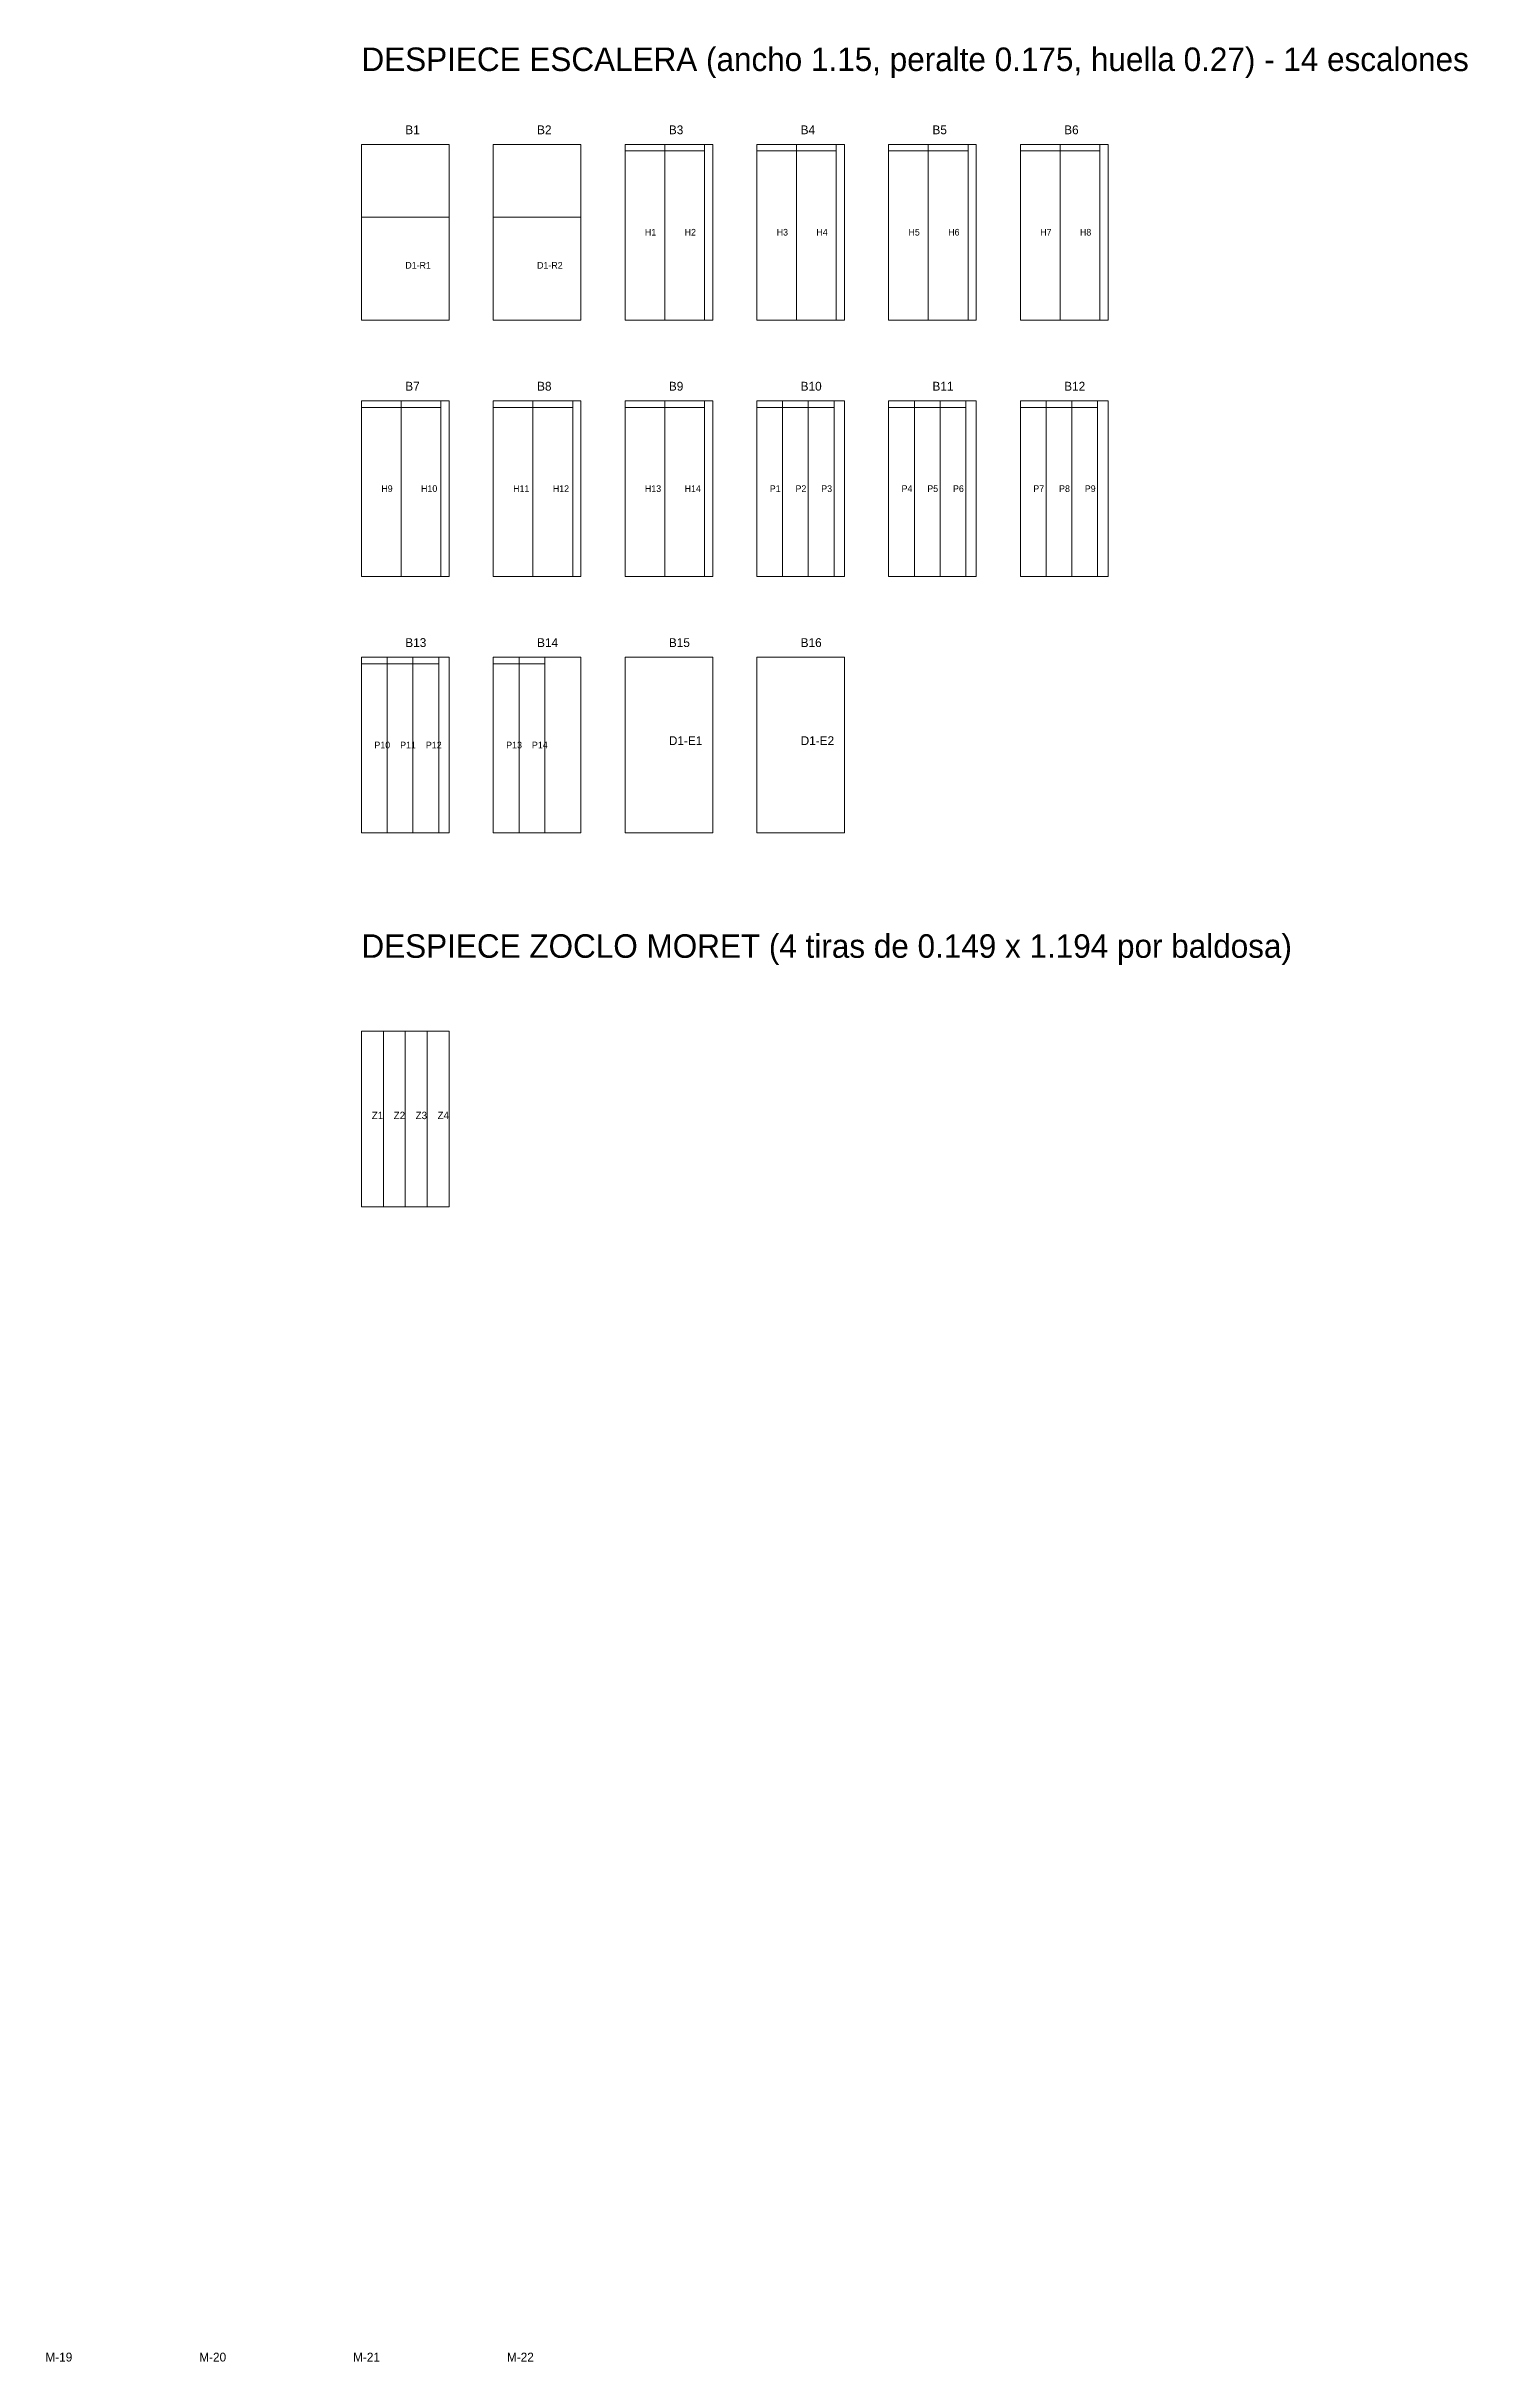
# Model space of a CAD drawing. Header units: metres. Extents: x 489.5 to 518.3, y -112.5 to -80.1.
# Drawn here: x 508.67 to 518.33, y -95.89 to -80.14 of the extents above; entities that cross this region are included whole.
import ezdxf

# ---------------------------------------------------------------- set-up
doc = ezdxf.new("R2010")
doc.units = ezdxf.units.M
for name, color, linetype, lineweight, plot in [('CORTE-RECORTE', 3, 'Continuous', 0, False), ('CORTE-SOBRANTE', 2, 'Continuous', 0, False), ('CORTE-TEXTO', 5, 'Continuous', 0, False), ('CORTE-TILE', 7, 'Continuous', 0, False)]:
    doc.layers.add(name, color=color, linetype=linetype, lineweight=lineweight, plot=plot)

msp = doc.modelspace()

# ---------------------------------------------------------------- linework, layer by layer
at = {"layer": 'CORTE-RECORTE'}
for points in [[(512.606, -82.004), (512.876, -82.004), (512.876, -80.854), (512.606, -80.854)], [(512.876, -82.004), (513.146, -82.004), (513.146, -80.854), (512.876, -80.854)], [(513.502, -82.004), (513.772, -82.004), (513.772, -80.854), (513.502, -80.854)], [(513.772, -82.004), (514.042, -82.004), (514.042, -80.854), (513.772, -80.854)], [(514.398, -82.004), (514.668, -82.004), (514.668, -80.854), (514.398, -80.854)], [(514.668, -82.004), (514.938, -82.004), (514.938, -80.854), (514.668, -80.854)], [(515.294, -82.004), (515.564, -82.004), (515.564, -80.854), (515.294, -80.854)], [(515.564, -82.004), (515.834, -82.004), (515.834, -80.854), (515.564, -80.854)], [(510.814, -82.004), (511.41, -82.004), (511.41, -81.304), (510.814, -81.304)], [(511.71, -82.004), (512.306, -82.004), (512.306, -81.304), (511.71, -81.304)], [(510.814, -83.748), (511.084, -83.748), (511.084, -82.598), (510.814, -82.598)], [(511.084, -83.748), (511.354, -83.748), (511.354, -82.598), (511.084, -82.598)], [(511.71, -83.748), (511.98, -83.748), (511.98, -82.598), (511.71, -82.598)], [(511.98, -83.748), (512.25, -83.748), (512.25, -82.598), (511.98, -82.598)], [(512.606, -83.748), (512.876, -83.748), (512.876, -82.598), (512.606, -82.598)], [(512.876, -83.748), (513.146, -83.748), (513.146, -82.598), (512.876, -82.598)], [(513.502, -83.748), (513.677, -83.748), (513.677, -82.598), (513.502, -82.598)], [(513.677, -83.748), (513.852, -83.748), (513.852, -82.598), (513.677, -82.598)], [(513.852, -83.748), (514.027, -83.748), (514.027, -82.598), (513.852, -82.598)], [(514.398, -83.748), (514.573, -83.748), (514.573, -82.598), (514.398, -82.598)], [(514.573, -83.748), (514.748, -83.748), (514.748, -82.598), (514.573, -82.598)], [(514.748, -83.748), (514.923, -83.748), (514.923, -82.598), (514.748, -82.598)], [(515.294, -83.748), (515.469, -83.748), (515.469, -82.598), (515.294, -82.598)], [(515.469, -83.748), (515.644, -83.748), (515.644, -82.598), (515.469, -82.598)], [(515.644, -83.748), (515.819, -83.748), (515.819, -82.598), (515.644, -82.598)], [(510.814, -85.492), (510.989, -85.492), (510.989, -84.342), (510.814, -84.342)], [(510.989, -85.492), (511.164, -85.492), (511.164, -84.342), (510.989, -84.342)], [(511.164, -85.492), (511.339, -85.492), (511.339, -84.342), (511.164, -84.342)], [(511.71, -85.492), (511.885, -85.492), (511.885, -84.342), (511.71, -84.342)], [(511.885, -85.492), (512.06, -85.492), (512.06, -84.342), (511.885, -84.342)], [(510.814, -88.036), (510.963, -88.036), (510.963, -86.842), (510.814, -86.842)], [(510.963, -88.036), (511.112, -88.036), (511.112, -86.842), (510.963, -86.842)], [(511.112, -88.036), (511.261, -88.036), (511.261, -86.842), (511.112, -86.842)], [(511.261, -88.036), (511.41, -88.036), (511.41, -86.842), (511.261, -86.842)]]:
    msp.add_lwpolyline(points, close=True, dxfattribs=at)
at = {"layer": 'CORTE-SOBRANTE'}
for points in [[(510.814, -81.304), (511.41, -81.304), (511.41, -80.81), (510.814, -80.81)], [(511.71, -81.304), (512.306, -81.304), (512.306, -80.81), (511.71, -80.81)], [(512.606, -80.854), (512.876, -80.854), (512.876, -80.81), (512.606, -80.81)], [(512.876, -80.854), (513.146, -80.854), (513.146, -80.81), (512.876, -80.81)], [(513.146, -82.004), (513.202, -82.004), (513.202, -80.81), (513.146, -80.81)], [(513.502, -80.854), (513.772, -80.854), (513.772, -80.81), (513.502, -80.81)], [(513.772, -80.854), (514.042, -80.854), (514.042, -80.81), (513.772, -80.81)], [(514.042, -82.004), (514.098, -82.004), (514.098, -80.81), (514.042, -80.81)], [(514.398, -80.854), (514.668, -80.854), (514.668, -80.81), (514.398, -80.81)], [(514.668, -80.854), (514.938, -80.854), (514.938, -80.81), (514.668, -80.81)], [(514.938, -82.004), (514.994, -82.004), (514.994, -80.81), (514.938, -80.81)], [(515.294, -80.854), (515.564, -80.854), (515.564, -80.81), (515.294, -80.81)], [(515.564, -80.854), (515.834, -80.854), (515.834, -80.81), (515.564, -80.81)], [(515.834, -82.004), (515.89, -82.004), (515.89, -80.81), (515.834, -80.81)], [(510.814, -82.598), (511.084, -82.598), (511.084, -82.554), (510.814, -82.554)], [(511.084, -82.598), (511.354, -82.598), (511.354, -82.554), (511.084, -82.554)], [(511.354, -83.748), (511.41, -83.748), (511.41, -82.554), (511.354, -82.554)], [(511.71, -82.598), (511.98, -82.598), (511.98, -82.554), (511.71, -82.554)], [(511.98, -82.598), (512.25, -82.598), (512.25, -82.554), (511.98, -82.554)], [(512.25, -83.748), (512.306, -83.748), (512.306, -82.554), (512.25, -82.554)], [(512.606, -82.598), (512.876, -82.598), (512.876, -82.554), (512.606, -82.554)], [(512.876, -82.598), (513.146, -82.598), (513.146, -82.554), (512.876, -82.554)], [(513.146, -83.748), (513.202, -83.748), (513.202, -82.554), (513.146, -82.554)], [(513.502, -82.598), (513.677, -82.598), (513.677, -82.554), (513.502, -82.554)], [(513.677, -82.598), (513.852, -82.598), (513.852, -82.554), (513.677, -82.554)], [(513.852, -82.598), (514.027, -82.598), (514.027, -82.554), (513.852, -82.554)], [(514.027, -83.748), (514.098, -83.748), (514.098, -82.554), (514.027, -82.554)], [(514.398, -82.598), (514.573, -82.598), (514.573, -82.554), (514.398, -82.554)], [(514.573, -82.598), (514.748, -82.598), (514.748, -82.554), (514.573, -82.554)], [(514.748, -82.598), (514.923, -82.598), (514.923, -82.554), (514.748, -82.554)], [(514.923, -83.748), (514.994, -83.748), (514.994, -82.554), (514.923, -82.554)], [(515.294, -82.598), (515.469, -82.598), (515.469, -82.554), (515.294, -82.554)], [(515.469, -82.598), (515.644, -82.598), (515.644, -82.554), (515.469, -82.554)], [(515.644, -82.598), (515.819, -82.598), (515.819, -82.554), (515.644, -82.554)], [(515.819, -83.748), (515.89, -83.748), (515.89, -82.554), (515.819, -82.554)], [(510.814, -84.342), (510.989, -84.342), (510.989, -84.298), (510.814, -84.298)], [(510.989, -84.342), (511.164, -84.342), (511.164, -84.298), (510.989, -84.298)], [(511.164, -84.342), (511.339, -84.342), (511.339, -84.298), (511.164, -84.298)], [(511.339, -85.492), (511.41, -85.492), (511.41, -84.298), (511.339, -84.298)], [(511.71, -84.342), (511.885, -84.342), (511.885, -84.298), (511.71, -84.298)], [(511.885, -84.342), (512.06, -84.342), (512.06, -84.298), (511.885, -84.298)], [(512.06, -85.492), (512.306, -85.492), (512.306, -84.298), (512.06, -84.298)]]:
    msp.add_lwpolyline(points, close=True, dxfattribs=at)
at = {"layer": 'CORTE-TILE'}
for points in [[(510.814, -82.004), (511.41, -82.004), (511.41, -80.81), (510.814, -80.81)], [(511.71, -82.004), (512.306, -82.004), (512.306, -80.81), (511.71, -80.81)], [(512.606, -82.004), (513.202, -82.004), (513.202, -80.81), (512.606, -80.81)], [(513.502, -82.004), (514.098, -82.004), (514.098, -80.81), (513.502, -80.81)], [(514.398, -82.004), (514.994, -82.004), (514.994, -80.81), (514.398, -80.81)], [(515.294, -82.004), (515.89, -82.004), (515.89, -80.81), (515.294, -80.81)], [(510.814, -83.748), (511.41, -83.748), (511.41, -82.554), (510.814, -82.554)], [(511.71, -83.748), (512.306, -83.748), (512.306, -82.554), (511.71, -82.554)], [(512.606, -83.748), (513.202, -83.748), (513.202, -82.554), (512.606, -82.554)], [(513.502, -83.748), (514.098, -83.748), (514.098, -82.554), (513.502, -82.554)], [(514.398, -83.748), (514.994, -83.748), (514.994, -82.554), (514.398, -82.554)], [(515.294, -83.748), (515.89, -83.748), (515.89, -82.554), (515.294, -82.554)], [(510.814, -85.492), (511.41, -85.492), (511.41, -84.298), (510.814, -84.298)], [(511.71, -85.492), (512.306, -85.492), (512.306, -84.298), (511.71, -84.298)], [(512.606, -85.492), (513.202, -85.492), (513.202, -84.298), (512.606, -84.298)], [(513.502, -85.492), (514.098, -85.492), (514.098, -84.298), (513.502, -84.298)], [(510.814, -88.036), (511.41, -88.036), (511.41, -86.842), (510.814, -86.842)]]:
    msp.add_lwpolyline(points, close=True, dxfattribs=at)

# ---------------------------------------------------------------- texts
at = {"layer": 'CORTE-TEXTO'}
for s, height, p in [('DESPIECE ESCALERA (ancho 1.15, peralte 0.175, huella 0.27) - 14 escalones', 0.16, (510.814, -80.31)), ('B1', 0.06, (511.112, -80.74)), ('B2', 0.06, (512.008, -80.74)), ('B3', 0.06, (512.904, -80.74)), ('B4', 0.06, (513.8, -80.74)), ('B5', 0.06, (514.696, -80.74)), ('B6', 0.06, (515.592, -80.74)), ('H1', 0.045, (512.741, -81.429)), ('H2', 0.045, (513.011, -81.429)), ('H3', 0.045, (513.637, -81.429)), ('H4', 0.045, (513.907, -81.429)), ('H5', 0.045, (514.533, -81.429)), ('H6', 0.045, (514.803, -81.429)), ('H7', 0.045, (515.429, -81.429)), ('H8', 0.045, (515.699, -81.429)), ('D1-R1', 0.045, (511.112, -81.654)), ('D1-R2', 0.045, (512.008, -81.654)), ('B7', 0.06, (511.112, -82.484)), ('B8', 0.06, (512.008, -82.484)), ('B9', 0.06, (512.904, -82.484)), ('B10', 0.06, (513.8, -82.484)), ('B11', 0.06, (514.696, -82.484)), ('B12', 0.06, (515.592, -82.484)), ('H9', 0.045, (510.949, -83.173)), ('H10', 0.045, (511.219, -83.173)), ('H11', 0.045, (511.845, -83.173)), ('H12', 0.045, (512.115, -83.173)), ('H13', 0.045, (512.741, -83.173)), ('H14', 0.045, (513.011, -83.173)), ('P1', 0.045, (513.59, -83.173)), ('P2', 0.045, (513.765, -83.173)), ('P3', 0.045, (513.94, -83.173)), ('P4', 0.045, (514.486, -83.173)), ('P5', 0.045, (514.661, -83.173)), ('P6', 0.045, (514.836, -83.173)), ('P7', 0.045, (515.382, -83.173)), ('P8', 0.045, (515.557, -83.173)), ('P9', 0.045, (515.732, -83.173)), ('B13', 0.06, (511.112, -84.228)), ('B14', 0.06, (512.008, -84.228)), ('B15', 0.06, (512.904, -84.228)), ('B16', 0.06, (513.8, -84.228)), ('P10', 0.045, (510.902, -84.917)), ('P11', 0.045, (511.077, -84.917)), ('P12', 0.045, (511.252, -84.917)), ('P13', 0.045, (511.798, -84.917)), ('P14', 0.045, (511.973, -84.917)), ('D1-E1', 0.06, (512.904, -84.895)), ('D1-E2', 0.06, (513.8, -84.895)), ('DESPIECE ZOCLO MORET (4 tiras de 0.149 x 1.194 por baldosa)', 0.16, (510.814, -86.342)), ('Z1', 0.05, (510.884, -87.439)), ('Z2', 0.05, (511.033, -87.439)), ('Z3', 0.05, (511.182, -87.439)), ('Z4', 0.05, (511.331, -87.439)), ('M-19', 0.06, (508.665, -95.89)), ('M-20', 0.06, (509.711, -95.89)), ('M-21', 0.06, (510.757, -95.89)), ('M-22', 0.06, (511.803, -95.89))]:
    msp.add_text(s, height=height, dxfattribs=at).set_placement(p)

doc.saveas('drawing.dxf')
